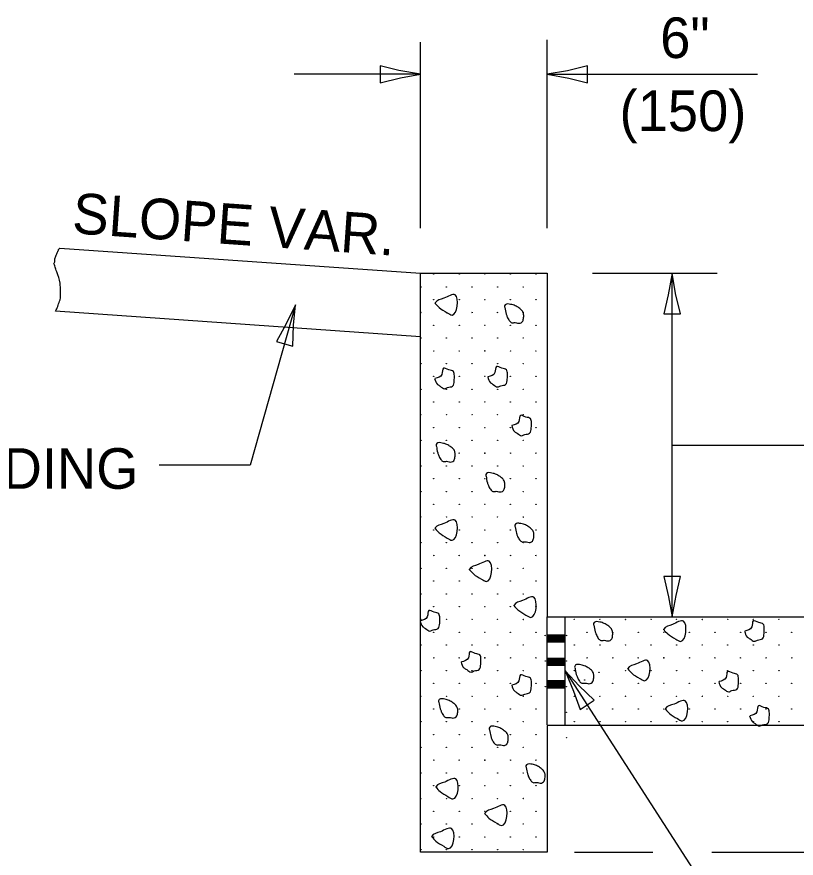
# Model space of a CAD drawing. Extents: x 2262092 to 2262722, y -3123460 to -3123060.
# Drawn here: x 2262536.5 to 2262590.4, y -3123328.2 to -3123270.1 of the extents above; entities that cross this region are included whole.
import ezdxf

# ---------------------------------------------------------------- set-up
doc = ezdxf.new("R2010")
doc.units = 0
for name, color, linetype in [('RD_Pr_Roadway_Dimensions', 7, 'Continuous'), ('RD_Pr_Roadway_Items', 7, 'Continuous'), ('RD_Pr_Roadway_Notes', 7, 'Continuous')]:
    doc.layers.add(name, color=color, linetype=linetype)

msp = doc.modelspace()

# ---------------------------------------------------------------- linework, layer by layer
at = {"layer": 'RD_Pr_Roadway_Dimensions'}
for p, q in [((2262564.418, -3123284.654), (2262564.418, -3123271.802)), ((2262573.167, -3123284.654), (2262573.167, -3123271.638)), ((2262564.418, -3123274.028), (2262555.668, -3123274.028)), ((2262573.167, -3123274.028), (2262587.699, -3123274.028)), ((2262576.291, -3123287.782), (2262584.932, -3123287.782)), ((2262581.808, -3123311.532), (2262581.808, -3123287.782)), ((2262581.808, -3123299.657), (2262629.678, -3123299.657)), ((2262575.048, -3123327.782), (2262580.48, -3123327.782)), ((2262584.553, -3123327.782), (2262614.076, -3123327.782))]:
    msp.add_line(p, q, dxfattribs=at)
for points in [[(2262561.62, -3123273.443), (2262561.618, -3123274.028), (2262561.618, -3123274.614), (2262563.018, -3123274.271), (2262564.418, -3123274.028), (2262562.925, -3123273.757)], [(2262575.966, -3123274.614), (2262575.967, -3123274.028), (2262575.967, -3123273.443), (2262574.567, -3123273.786), (2262573.167, -3123274.028), (2262574.66, -3123274.3)], [(2262581.223, -3123290.58), (2262581.808, -3123290.582), (2262582.394, -3123290.582), (2262582.05, -3123289.181), (2262581.808, -3123287.782), (2262581.537, -3123289.275)], [(2262582.394, -3123308.734), (2262581.808, -3123308.732), (2262581.223, -3123308.732), (2262581.566, -3123310.133), (2262581.808, -3123311.532), (2262582.08, -3123310.039)]]:
    msp.add_lwpolyline(points, close=True, dxfattribs=at)
at = {"layer": 'RD_Pr_Roadway_Items'}
for p, q in [((2262539.475, -3123286.038), (2262564.418, -3123287.782)), ((2262564.418, -3123292.166), (2262564.418, -3123287.782)), ((2262564.418, -3123287.782), (2262573.167, -3123287.782)), ((2262573.167, -3123287.782), (2262573.167, -3123311.379)), ((2262564.418, -3123292.166), (2262539.171, -3123290.399)), ((2262564.418, -3123327.782), (2262564.418, -3123292.166)), ((2262573.167, -3123311.379), (2262573.167, -3123311.532)), ((2262573.167, -3123318.988), (2262573.167, -3123311.532)), ((2262573.167, -3123311.532), (2262601.921, -3123311.532)), ((2262574.416, -3123318.988), (2262574.416, -3123311.532)), ((2262573.167, -3123312.759), (2262574.416, -3123312.759)), ((2262573.167, -3123312.785), (2262574.416, -3123312.785)), ((2262573.167, -3123312.807), (2262574.416, -3123312.807)), ((2262573.167, -3123312.834), (2262574.416, -3123312.834)), ((2262573.167, -3123312.86), (2262574.416, -3123312.86)), ((2262573.167, -3123312.882), (2262574.416, -3123312.882)), ((2262573.167, -3123312.909), (2262574.416, -3123312.909)), ((2262573.167, -3123312.935), (2262574.416, -3123312.935)), ((2262573.167, -3123312.958), (2262574.416, -3123312.958)), ((2262573.167, -3123312.984), (2262574.416, -3123312.984)), ((2262573.167, -3123313.01), (2262574.416, -3123313.01)), ((2262573.167, -3123313.033), (2262574.416, -3123313.033)), ((2262573.167, -3123313.059), (2262574.416, -3123313.059)), ((2262573.167, -3123313.085), (2262574.416, -3123313.085)), ((2262573.167, -3123313.108), (2262574.416, -3123313.108)), ((2262573.167, -3123313.134), (2262574.416, -3123313.134)), ((2262573.167, -3123313.16), (2262574.416, -3123313.16)), ((2262573.167, -3123313.183), (2262574.416, -3123313.183)), ((2262573.167, -3123313.209), (2262574.416, -3123313.209)), ((2262573.167, -3123313.235), (2262574.416, -3123313.235)), ((2262573.167, -3123313.258), (2262574.416, -3123313.258)), ((2262573.171, -3123314.375), (2262574.424, -3123314.375)), ((2262573.171, -3123314.398), (2262574.424, -3123314.398)), ((2262573.171, -3123314.424), (2262574.424, -3123314.424)), ((2262573.171, -3123314.45), (2262574.424, -3123314.45)), ((2262573.171, -3123314.473), (2262574.424, -3123314.473)), ((2262573.171, -3123314.499), (2262574.424, -3123314.499)), ((2262573.171, -3123314.525), (2262574.424, -3123314.525)), ((2262573.171, -3123314.548), (2262574.424, -3123314.548)), ((2262573.171, -3123314.574), (2262574.424, -3123314.574)), ((2262573.171, -3123314.6), (2262574.424, -3123314.6)), ((2262573.171, -3123314.623), (2262574.424, -3123314.623)), ((2262573.171, -3123314.649), (2262574.424, -3123314.649)), ((2262573.171, -3123314.675), (2262574.424, -3123314.675)), ((2262573.171, -3123314.698), (2262574.424, -3123314.698)), ((2262573.171, -3123314.724), (2262574.424, -3123314.724)), ((2262573.171, -3123314.75), (2262574.424, -3123314.75)), ((2262573.171, -3123314.773), (2262574.424, -3123314.773)), ((2262573.171, -3123314.799), (2262574.424, -3123314.799)), ((2262573.171, -3123314.825), (2262574.424, -3123314.825)), ((2262573.171, -3123314.848), (2262574.424, -3123314.848)), ((2262573.171, -3123314.874), (2262574.424, -3123314.874)), ((2262573.167, -3123315.928), (2262574.416, -3123315.928)), ((2262573.167, -3123315.954), (2262574.416, -3123315.954)), ((2262573.167, -3123315.976), (2262574.416, -3123315.976)), ((2262573.167, -3123316.003), (2262574.416, -3123316.003)), ((2262573.167, -3123316.029), (2262574.416, -3123316.029)), ((2262573.167, -3123316.051), (2262574.416, -3123316.051)), ((2262573.167, -3123316.078), (2262574.416, -3123316.078)), ((2262573.167, -3123316.104), (2262574.416, -3123316.104)), ((2262573.167, -3123316.127), (2262574.416, -3123316.127)), ((2262573.167, -3123316.153), (2262574.416, -3123316.153)), ((2262573.167, -3123316.179), (2262574.416, -3123316.179)), ((2262573.167, -3123316.202), (2262574.416, -3123316.202)), ((2262573.167, -3123316.228), (2262574.416, -3123316.228)), ((2262573.167, -3123316.254), (2262574.416, -3123316.254)), ((2262573.167, -3123316.277), (2262574.416, -3123316.277)), ((2262573.167, -3123316.303), (2262574.416, -3123316.303)), ((2262573.167, -3123316.329), (2262574.416, -3123316.329)), ((2262573.167, -3123316.352), (2262574.416, -3123316.352)), ((2262573.167, -3123316.378), (2262574.416, -3123316.378)), ((2262573.167, -3123316.404), (2262574.416, -3123316.404)), ((2262573.167, -3123316.427), (2262574.416, -3123316.427)), ((2262601.921, -3123319.033), (2262573.167, -3123319.033)), ((2262573.167, -3123319.033), (2262573.167, -3123327.782)), ((2262573.167, -3123327.782), (2262564.418, -3123327.782))]:
    msp.add_line(p, q, dxfattribs=at)
for centre in [(2262565.322, -3123287.839), (2262567.09, -3123287.839), (2262568.858, -3123287.839), (2262570.626, -3123287.839), (2262572.394, -3123287.839), (2262564.438, -3123288.723), (2262566.206, -3123288.723), (2262567.974, -3123288.723), (2262569.742, -3123288.723), (2262571.51, -3123288.723), (2262565.322, -3123289.607), (2262567.09, -3123289.607), (2262568.858, -3123289.607), (2262570.626, -3123289.607), (2262572.394, -3123289.607), (2262564.438, -3123290.491), (2262566.206, -3123290.491), (2262567.974, -3123290.491), (2262569.742, -3123290.491), (2262571.51, -3123290.491), (2262565.322, -3123291.375), (2262567.09, -3123291.375), (2262568.858, -3123291.375), (2262570.626, -3123291.375), (2262572.394, -3123291.375), (2262564.438, -3123292.259), (2262566.206, -3123292.259), (2262567.974, -3123292.259), (2262569.742, -3123292.259), (2262571.51, -3123292.259), (2262565.322, -3123293.143), (2262567.09, -3123293.143), (2262568.858, -3123293.143), (2262570.626, -3123293.143), (2262572.394, -3123293.143), (2262564.438, -3123294.026), (2262566.206, -3123294.026), (2262567.974, -3123294.026), (2262569.742, -3123294.026), (2262571.51, -3123294.026), (2262565.322, -3123294.91), (2262567.09, -3123294.91), (2262568.858, -3123294.91), (2262570.626, -3123294.91), (2262572.394, -3123294.91), (2262564.438, -3123295.794), (2262566.206, -3123295.794), (2262567.974, -3123295.794), (2262569.742, -3123295.794), (2262571.51, -3123295.794), (2262565.322, -3123296.678), (2262567.09, -3123296.678), (2262568.858, -3123296.678), (2262570.626, -3123296.678), (2262572.394, -3123296.678), (2262564.438, -3123297.562), (2262566.206, -3123297.562), (2262567.974, -3123297.562), (2262569.742, -3123297.562), (2262571.51, -3123297.562), (2262565.322, -3123298.446), (2262567.09, -3123298.446), (2262568.858, -3123298.446), (2262570.626, -3123298.446), (2262572.394, -3123298.446), (2262564.438, -3123299.33), (2262566.206, -3123299.33), (2262567.974, -3123299.33), (2262569.742, -3123299.33), (2262571.51, -3123299.33), (2262565.322, -3123300.214), (2262567.09, -3123300.214), (2262568.858, -3123300.214), (2262570.626, -3123300.214), (2262572.394, -3123300.214), (2262564.438, -3123301.098), (2262566.206, -3123301.098), (2262567.974, -3123301.098), (2262569.742, -3123301.098), (2262571.51, -3123301.098), (2262565.322, -3123301.982), (2262567.09, -3123301.982), (2262568.858, -3123301.982), (2262570.626, -3123301.982), (2262572.394, -3123301.982), (2262564.438, -3123302.866), (2262566.206, -3123302.866), (2262567.974, -3123302.866), (2262569.742, -3123302.866), (2262571.51, -3123302.866), (2262565.322, -3123303.75), (2262567.09, -3123303.75), (2262568.858, -3123303.75), (2262570.626, -3123303.75), (2262572.394, -3123303.75), (2262564.438, -3123304.634), (2262566.206, -3123304.634), (2262567.974, -3123304.634), (2262569.742, -3123304.634), (2262571.51, -3123304.634), (2262565.322, -3123305.518), (2262567.09, -3123305.518), (2262568.858, -3123305.518), (2262570.626, -3123305.518), (2262572.394, -3123305.518), (2262564.438, -3123306.402), (2262566.206, -3123306.402), (2262567.974, -3123306.402), (2262569.742, -3123306.402), (2262571.51, -3123306.402), (2262565.322, -3123307.286), (2262567.09, -3123307.286), (2262568.858, -3123307.286), (2262570.626, -3123307.286), (2262572.394, -3123307.286), (2262564.438, -3123308.17), (2262566.206, -3123308.17), (2262567.974, -3123308.17), (2262569.742, -3123308.17), (2262571.51, -3123308.17), (2262565.322, -3123309.054), (2262567.09, -3123309.054), (2262568.858, -3123309.054), (2262570.626, -3123309.054), (2262572.394, -3123309.054), (2262564.438, -3123309.938), (2262566.206, -3123309.938), (2262567.974, -3123309.938), (2262569.742, -3123309.938), (2262571.51, -3123309.938), (2262565.322, -3123310.822), (2262567.09, -3123310.822), (2262568.858, -3123310.822), (2262570.626, -3123310.822), (2262572.394, -3123310.822), (2262564.438, -3123311.706), (2262566.206, -3123311.706), (2262567.974, -3123311.706), (2262569.742, -3123311.706), (2262571.51, -3123311.706), (2262575.046, -3123311.706), (2262576.814, -3123311.706), (2262578.582, -3123311.706), (2262580.35, -3123311.706), (2262582.118, -3123311.706), (2262583.885, -3123311.706), (2262585.653, -3123311.706), (2262587.421, -3123311.706), (2262589.189, -3123311.706), (2262565.322, -3123312.589), (2262567.09, -3123312.589), (2262568.858, -3123312.589), (2262570.626, -3123312.589), (2262572.394, -3123312.589), (2262575.93, -3123312.589), (2262577.698, -3123312.589), (2262579.466, -3123312.589), (2262581.234, -3123312.589), (2262583.002, -3123312.589), (2262584.769, -3123312.589), (2262586.537, -3123312.589), (2262588.305, -3123312.589), (2262590.073, -3123312.589), (2262573.036, -3123312.814), (2262574.494, -3123312.814), (2262564.438, -3123313.473), (2262566.206, -3123313.473), (2262567.974, -3123313.473), (2262569.742, -3123313.473), (2262571.51, -3123313.473), (2262575.046, -3123313.473), (2262576.814, -3123313.473), (2262578.582, -3123313.473), (2262580.35, -3123313.473), (2262582.118, -3123313.473), (2262583.885, -3123313.473), (2262585.653, -3123313.473), (2262587.421, -3123313.473), (2262589.189, -3123313.473), (2262565.322, -3123314.357), (2262567.09, -3123314.357), (2262568.858, -3123314.357), (2262570.626, -3123314.357), (2262572.394, -3123314.357), (2262575.93, -3123314.357), (2262577.698, -3123314.357), (2262579.466, -3123314.357), (2262581.234, -3123314.357), (2262583.002, -3123314.357), (2262584.769, -3123314.357), (2262586.537, -3123314.357), (2262588.305, -3123314.357), (2262590.073, -3123314.357), (2262573.036, -3123314.582), (2262574.494, -3123314.581), (2262564.438, -3123315.241), (2262566.206, -3123315.241), (2262567.974, -3123315.241), (2262569.742, -3123315.241), (2262571.51, -3123315.241), (2262575.046, -3123315.241), (2262576.744, -3123315.364), (2262578.582, -3123315.241), (2262580.35, -3123315.241), (2262582.118, -3123315.241), (2262583.885, -3123315.241), (2262585.653, -3123315.241), (2262587.421, -3123315.241), (2262589.189, -3123315.241), (2262565.322, -3123316.125), (2262567.09, -3123316.125), (2262568.858, -3123316.125), (2262570.626, -3123316.125), (2262572.394, -3123316.125), (2262575.76, -3123315.884), (2262577.698, -3123316.125), (2262579.466, -3123316.125), (2262581.234, -3123316.125), (2262583.002, -3123316.125), (2262584.769, -3123316.125), (2262586.537, -3123316.125), (2262588.305, -3123316.125), (2262590.073, -3123316.125), (2262573.036, -3123316.35), (2262574.494, -3123316.349), (2262564.438, -3123317.009), (2262566.206, -3123317.009), (2262567.974, -3123317.009), (2262569.742, -3123317.009), (2262571.51, -3123317.009), (2262575.046, -3123317.009), (2262576.814, -3123317.009), (2262578.582, -3123317.009), (2262580.35, -3123317.009), (2262582.118, -3123317.009), (2262583.885, -3123317.009), (2262585.653, -3123317.009), (2262587.421, -3123317.009), (2262589.189, -3123317.009), (2262565.322, -3123317.893), (2262567.09, -3123317.893), (2262568.858, -3123317.893), (2262570.626, -3123317.893), (2262572.394, -3123317.893), (2262575.93, -3123317.893), (2262577.698, -3123317.893), (2262579.466, -3123317.893), (2262581.234, -3123317.893), (2262583.002, -3123317.893), (2262584.769, -3123317.893), (2262586.537, -3123317.893), (2262588.305, -3123317.893), (2262590.073, -3123317.893), (2262574.494, -3123318.117), (2262564.438, -3123318.777), (2262566.206, -3123318.777), (2262567.974, -3123318.777), (2262569.742, -3123318.777), (2262571.51, -3123318.777), (2262575.046, -3123318.777), (2262576.814, -3123318.777), (2262578.582, -3123318.777), (2262580.35, -3123318.777), (2262582.118, -3123318.777), (2262583.885, -3123318.777), (2262585.653, -3123318.777), (2262587.421, -3123318.777), (2262589.189, -3123318.777), (2262565.322, -3123319.661), (2262567.09, -3123319.661), (2262568.858, -3123319.661), (2262570.626, -3123319.661), (2262572.394, -3123319.661), (2262574.494, -3123319.885), (2262564.438, -3123320.545), (2262566.206, -3123320.545), (2262567.974, -3123320.545), (2262569.742, -3123320.545), (2262571.51, -3123320.545), (2262565.322, -3123321.429), (2262567.09, -3123321.429), (2262568.858, -3123321.429), (2262570.626, -3123321.429), (2262572.394, -3123321.429), (2262564.438, -3123322.313), (2262566.206, -3123322.313), (2262567.974, -3123322.313), (2262569.742, -3123322.313), (2262571.51, -3123322.313), (2262565.322, -3123323.197), (2262567.09, -3123323.197), (2262568.858, -3123323.197), (2262570.626, -3123323.197), (2262572.394, -3123323.197), (2262564.438, -3123324.081), (2262566.206, -3123324.081), (2262567.974, -3123324.081), (2262569.742, -3123324.081), (2262571.51, -3123324.081), (2262565.322, -3123324.965), (2262567.09, -3123324.965), (2262568.858, -3123324.965), (2262570.626, -3123324.965), (2262572.394, -3123324.965), (2262564.438, -3123325.849), (2262566.206, -3123325.849), (2262567.974, -3123325.849), (2262569.742, -3123325.849), (2262571.51, -3123325.849), (2262565.322, -3123326.733), (2262567.09, -3123326.733), (2262568.858, -3123326.733), (2262570.626, -3123326.733), (2262572.394, -3123326.733), (2262564.438, -3123327.617), (2262566.206, -3123327.617), (2262567.974, -3123327.617), (2262569.742, -3123327.617), (2262571.51, -3123327.617)]:
    msp.add_circle(centre, 0.0125, dxfattribs=at)
for points in [[(2262539.171, -3123290.399), (2262539.235, -3123290.302), (2262539.298, -3123290.171), (2262539.362, -3123289.979), (2262539.493, -3123289.623), (2262539.523, -3123289.012), (2262539.493, -3123288.464), (2262539.265, -3123287.688), (2262539.201, -3123287.497), (2262539.103, -3123287.204), (2262539.073, -3123287.14), (2262539.103, -3123287.043), (2262539.137, -3123286.788), (2262539.235, -3123286.529), (2262539.298, -3123286.368), (2262539.362, -3123286.207), (2262539.396, -3123286.143), (2262539.475, -3123286.038)], [(2262565.423, -3123289.859), (2262565.704, -3123290.156), (2262566.256, -3123290.512), (2262566.593, -3123290.669), (2262566.799, -3123289.282), (2262566.023, -3123289.507), (2262565.434, -3123289.814), (2262565.408, -3123289.871)], [(2262570.246, -3123290.156), (2262570.336, -3123290.598), (2262570.407, -3123290.801), (2262570.55, -3123291.056), (2262570.722, -3123291.198), (2262570.951, -3123291.191), (2262571.292, -3123291.236), (2262571.442, -3123291.146), (2262571.532, -3123290.906), (2262571.54, -3123290.628), (2262571.461, -3123290.403), (2262571.27, -3123290.219), (2262571.03, -3123290.058), (2262570.737, -3123289.949), (2262570.55, -3123289.916), (2262570.347, -3123289.916), (2262570.22, -3123290.039), (2262570.231, -3123290.141)], [(2262565.389, -3123295.054), (2262565.584, -3123295.462), (2262565.772, -3123295.586), (2262566.072, -3123295.759), (2262566.289, -3123295.676), (2262566.627, -3123295.586), (2262566.743, -3123295.211), (2262566.754, -3123294.859), (2262566.683, -3123294.574), (2262566.368, -3123294.461), (2262565.993, -3123294.349), (2262565.888, -3123294.769), (2262565.408, -3123295.054)], [(2262569.057, -3123294.934), (2262569.252, -3123295.342), (2262569.443, -3123295.47), (2262569.743, -3123295.639), (2262569.957, -3123295.56), (2262570.298, -3123295.47), (2262570.411, -3123295.095), (2262570.422, -3123294.739), (2262570.351, -3123294.454), (2262570.036, -3123294.345), (2262569.661, -3123294.229), (2262569.556, -3123294.649), (2262569.076, -3123294.934)], [(2262570.715, -3123298.305), (2262570.91, -3123298.718), (2262571.101, -3123298.841), (2262571.401, -3123299.01), (2262571.615, -3123298.931), (2262571.956, -3123298.841), (2262572.069, -3123298.466), (2262572.08, -3123298.11), (2262572.009, -3123297.825), (2262571.694, -3123297.716), (2262571.318, -3123297.6), (2262571.213, -3123298.02), (2262570.733, -3123298.305)], [(2262565.513, -3123299.741), (2262565.603, -3123300.188), (2262565.671, -3123300.386), (2262565.817, -3123300.642), (2262565.986, -3123300.788), (2262566.218, -3123300.777), (2262566.556, -3123300.822), (2262566.706, -3123300.732), (2262566.796, -3123300.492), (2262566.807, -3123300.218), (2262566.728, -3123299.993), (2262566.537, -3123299.805), (2262566.297, -3123299.648), (2262566.001, -3123299.535), (2262565.817, -3123299.501), (2262565.611, -3123299.501), (2262565.487, -3123299.625), (2262565.498, -3123299.726)], [(2262568.945, -3123301.812), (2262569.035, -3123302.258), (2262569.106, -3123302.457), (2262569.248, -3123302.712), (2262569.421, -3123302.858), (2262569.65, -3123302.847), (2262569.991, -3123302.892), (2262570.141, -3123302.802), (2262570.231, -3123302.562), (2262570.238, -3123302.288), (2262570.16, -3123302.063), (2262569.968, -3123301.879), (2262569.728, -3123301.718), (2262569.436, -3123301.609), (2262569.248, -3123301.572), (2262569.046, -3123301.572), (2262568.918, -3123301.699), (2262568.93, -3123301.797)], [(2262565.423, -3123305.427), (2262565.704, -3123305.719), (2262566.256, -3123306.076), (2262566.593, -3123306.237), (2262566.799, -3123304.846), (2262566.023, -3123305.071), (2262565.434, -3123305.382), (2262565.408, -3123305.434)], [(2262570.955, -3123305.303), (2262571.045, -3123305.749), (2262571.116, -3123305.948), (2262571.262, -3123306.203), (2262571.431, -3123306.349), (2262571.66, -3123306.338), (2262572.001, -3123306.383), (2262572.151, -3123306.293), (2262572.241, -3123306.053), (2262572.252, -3123305.779), (2262572.17, -3123305.554), (2262571.982, -3123305.371), (2262571.742, -3123305.209), (2262571.446, -3123305.101), (2262571.262, -3123305.063), (2262571.056, -3123305.063), (2262570.932, -3123305.191), (2262570.94, -3123305.288)], [(2262567.789, -3123308.266), (2262568.071, -3123308.562), (2262568.622, -3123308.915), (2262568.96, -3123309.076), (2262569.166, -3123307.685), (2262568.389, -3123307.91), (2262567.801, -3123308.221), (2262567.774, -3123308.277)], [(2262570.868, -3123310.752), (2262571.15, -3123311.045), (2262571.697, -3123311.401), (2262572.039, -3123311.562), (2262572.245, -3123310.171), (2262571.468, -3123310.396), (2262570.88, -3123310.707), (2262570.853, -3123310.76)], [(2262564.38, -3123311.799), (2262564.575, -3123312.211), (2262564.767, -3123312.335), (2262565.067, -3123312.504), (2262565.28, -3123312.425), (2262565.622, -3123312.335), (2262565.738, -3123311.96), (2262565.746, -3123311.604), (2262565.678, -3123311.319), (2262565.363, -3123311.21), (2262564.988, -3123311.094), (2262564.883, -3123311.514), (2262564.403, -3123311.799)], [(2262576.4, -3123312.11), (2262576.49, -3123312.556), (2262576.561, -3123312.755), (2262576.704, -3123313.01), (2262576.876, -3123313.156), (2262577.105, -3123313.145), (2262577.446, -3123313.19), (2262577.596, -3123313.1), (2262577.686, -3123312.86), (2262577.694, -3123312.586), (2262577.615, -3123312.361), (2262577.424, -3123312.174), (2262577.184, -3123312.016), (2262576.891, -3123311.904), (2262576.704, -3123311.87), (2262576.501, -3123311.87), (2262576.374, -3123311.994), (2262576.385, -3123312.095)], [(2262581.223, -3123312.41), (2262581.504, -3123312.702), (2262582.056, -3123313.059), (2262582.393, -3123313.22), (2262582.599, -3123311.829), (2262581.823, -3123312.054), (2262581.234, -3123312.365), (2262581.208, -3123312.417)], [(2262586.811, -3123312.511), (2262587.006, -3123312.92), (2262587.193, -3123313.044), (2262587.494, -3123313.216), (2262587.711, -3123313.134), (2262588.049, -3123313.044), (2262588.165, -3123312.669), (2262588.176, -3123312.316), (2262588.105, -3123312.031), (2262587.79, -3123311.919), (2262587.415, -3123311.806), (2262587.31, -3123312.226), (2262586.83, -3123312.511)], [(2262567.223, -3123314.641), (2262567.418, -3123315.05), (2262567.606, -3123315.174), (2262567.906, -3123315.346), (2262568.123, -3123315.264), (2262568.461, -3123315.174), (2262568.577, -3123314.799), (2262568.588, -3123314.446), (2262568.517, -3123314.161), (2262568.202, -3123314.049), (2262567.827, -3123313.936), (2262567.722, -3123314.356), (2262567.242, -3123314.641)], [(2262575.093, -3123315.061), (2262575.183, -3123315.508), (2262575.254, -3123315.706), (2262575.4, -3123315.961), (2262575.569, -3123316.108), (2262575.798, -3123316.097), (2262576.139, -3123316.142), (2262576.289, -3123316.051), (2262576.379, -3123315.811), (2262576.39, -3123315.538), (2262576.308, -3123315.313), (2262576.12, -3123315.125), (2262575.88, -3123314.968), (2262575.584, -3123314.855), (2262575.4, -3123314.821), (2262575.194, -3123314.821), (2262575.07, -3123314.945), (2262575.078, -3123315.046)], [(2262578.737, -3123315.129), (2262579.018, -3123315.425), (2262579.569, -3123315.781), (2262579.907, -3123315.939), (2262580.113, -3123314.551), (2262579.337, -3123314.776), (2262578.748, -3123315.084), (2262578.722, -3123315.14)], [(2262570.715, -3123316.239), (2262570.91, -3123316.648), (2262571.097, -3123316.775), (2262571.397, -3123316.944), (2262571.615, -3123316.865), (2262571.952, -3123316.775), (2262572.069, -3123316.4), (2262572.08, -3123316.044), (2262572.009, -3123315.759), (2262571.694, -3123315.65), (2262571.318, -3123315.534), (2262571.213, -3123315.954), (2262570.733, -3123316.239)], [(2262585.033, -3123316.003), (2262585.228, -3123316.412), (2262585.42, -3123316.535), (2262585.72, -3123316.708), (2262585.933, -3123316.625), (2262586.275, -3123316.535), (2262586.391, -3123316.16), (2262586.398, -3123315.808), (2262586.331, -3123315.523), (2262586.016, -3123315.41), (2262585.641, -3123315.298), (2262585.536, -3123315.718), (2262585.056, -3123316.003)], [(2262565.689, -3123317.435), (2262565.779, -3123317.882), (2262565.851, -3123318.08), (2262565.993, -3123318.335), (2262566.166, -3123318.482), (2262566.394, -3123318.47), (2262566.736, -3123318.515), (2262566.886, -3123318.425), (2262566.976, -3123318.185), (2262566.983, -3123317.912), (2262566.904, -3123317.687), (2262566.713, -3123317.503), (2262566.473, -3123317.342), (2262566.181, -3123317.233), (2262565.993, -3123317.195), (2262565.791, -3123317.195), (2262565.663, -3123317.323), (2262565.674, -3123317.42)], [(2262581.343, -3123317.912), (2262581.621, -3123318.208), (2262582.172, -3123318.56), (2262582.513, -3123318.722), (2262582.716, -3123317.33), (2262581.943, -3123317.555), (2262581.351, -3123317.867), (2262581.328, -3123317.923)], [(2262587.163, -3123318.369), (2262587.359, -3123318.778), (2262587.55, -3123318.905), (2262587.85, -3123319.074), (2262588.064, -3123318.995), (2262588.405, -3123318.905), (2262588.521, -3123318.53), (2262588.529, -3123318.174), (2262588.461, -3123317.889), (2262588.146, -3123317.78), (2262587.771, -3123317.664), (2262587.666, -3123318.084), (2262587.186, -3123318.369)], [(2262569.181, -3123319.329), (2262569.271, -3123319.776), (2262569.342, -3123319.974), (2262569.485, -3123320.229), (2262569.657, -3123320.376), (2262569.886, -3123320.364), (2262570.227, -3123320.409), (2262570.377, -3123320.319), (2262570.467, -3123320.079), (2262570.475, -3123319.806), (2262570.396, -3123319.581), (2262570.205, -3123319.397), (2262569.965, -3123319.236), (2262569.672, -3123319.127), (2262569.485, -3123319.089), (2262569.282, -3123319.089), (2262569.155, -3123319.217), (2262569.166, -3123319.314)], [(2262571.724, -3123321.936), (2262571.814, -3123322.378), (2262571.885, -3123322.581), (2262572.031, -3123322.836), (2262572.2, -3123322.978), (2262572.429, -3123322.971), (2262572.77, -3123323.016), (2262572.92, -3123322.926), (2262573.01, -3123322.686), (2262573.021, -3123322.408), (2262572.939, -3123322.183), (2262572.751, -3123321.999), (2262572.511, -3123321.838), (2262572.215, -3123321.729), (2262572.031, -3123321.696), (2262571.825, -3123321.696), (2262571.701, -3123321.819), (2262571.709, -3123321.921)], [(2262565.483, -3123323.297), (2262565.761, -3123323.593), (2262566.312, -3123323.946), (2262566.653, -3123324.107), (2262566.856, -3123322.716), (2262566.083, -3123322.941), (2262565.491, -3123323.252), (2262565.468, -3123323.308)], [(2262568.855, -3123325.131), (2262569.136, -3123325.427), (2262569.687, -3123325.784), (2262570.025, -3123325.941), (2262570.231, -3123324.553), (2262569.455, -3123324.778), (2262568.866, -3123325.086), (2262568.84, -3123325.142)], [(2262565.187, -3123326.729), (2262565.468, -3123327.025), (2262566.016, -3123327.381), (2262566.357, -3123327.539), (2262566.563, -3123326.151), (2262565.787, -3123326.376), (2262565.198, -3123326.684), (2262565.172, -3123326.74)]]:
    msp.add_spline(points, degree=3, dxfattribs=at)
at = {"layer": 'RD_Pr_Roadway_Notes'}
for p, q in [((2262555.781, -3123289.964), (2262552.625, -3123301.046)), ((2262552.625, -3123301.046), (2262546.34, -3123301.046)), ((2262574.416, -3123315.256), (2262588.135, -3123336.537))]:
    msp.add_line(p, q, dxfattribs=at)
for points in [[(2262554.451, -3123292.495), (2262555.014, -3123292.657), (2262555.577, -3123292.818), (2262555.631, -3123291.377), (2262555.781, -3123289.964), (2262555.111, -3123291.326)], [(2262575.44, -3123317.926), (2262575.933, -3123317.61), (2262576.425, -3123317.293), (2262575.378, -3123316.301), (2262574.416, -3123315.256), (2262574.997, -3123316.658)]]:
    msp.add_lwpolyline(points, close=True, dxfattribs=at)

# ---------------------------------------------------------------- texts
at = {"layer": 'RD_Pr_Roadway_Dimensions'}
for s, p in [('6"', (2262580.982, -3123272.908)), ('(150)', (2262578.171, -3123277.956))]:
    msp.add_text(s, height=2.808, dxfattribs=at).set_placement(p)
at = {"layer": 'RD_Pr_Roadway_Notes'}
msp.add_text('SLOPE VAR.', height=2.808, rotation=356.00031, dxfattribs=at).set_placement((2262540.282, -3123285.01))
msp.add_text('SODDING', height=2.808, dxfattribs=at).set_placement((2262527.388, -3123302.677))

doc.saveas('drawing.dxf')
